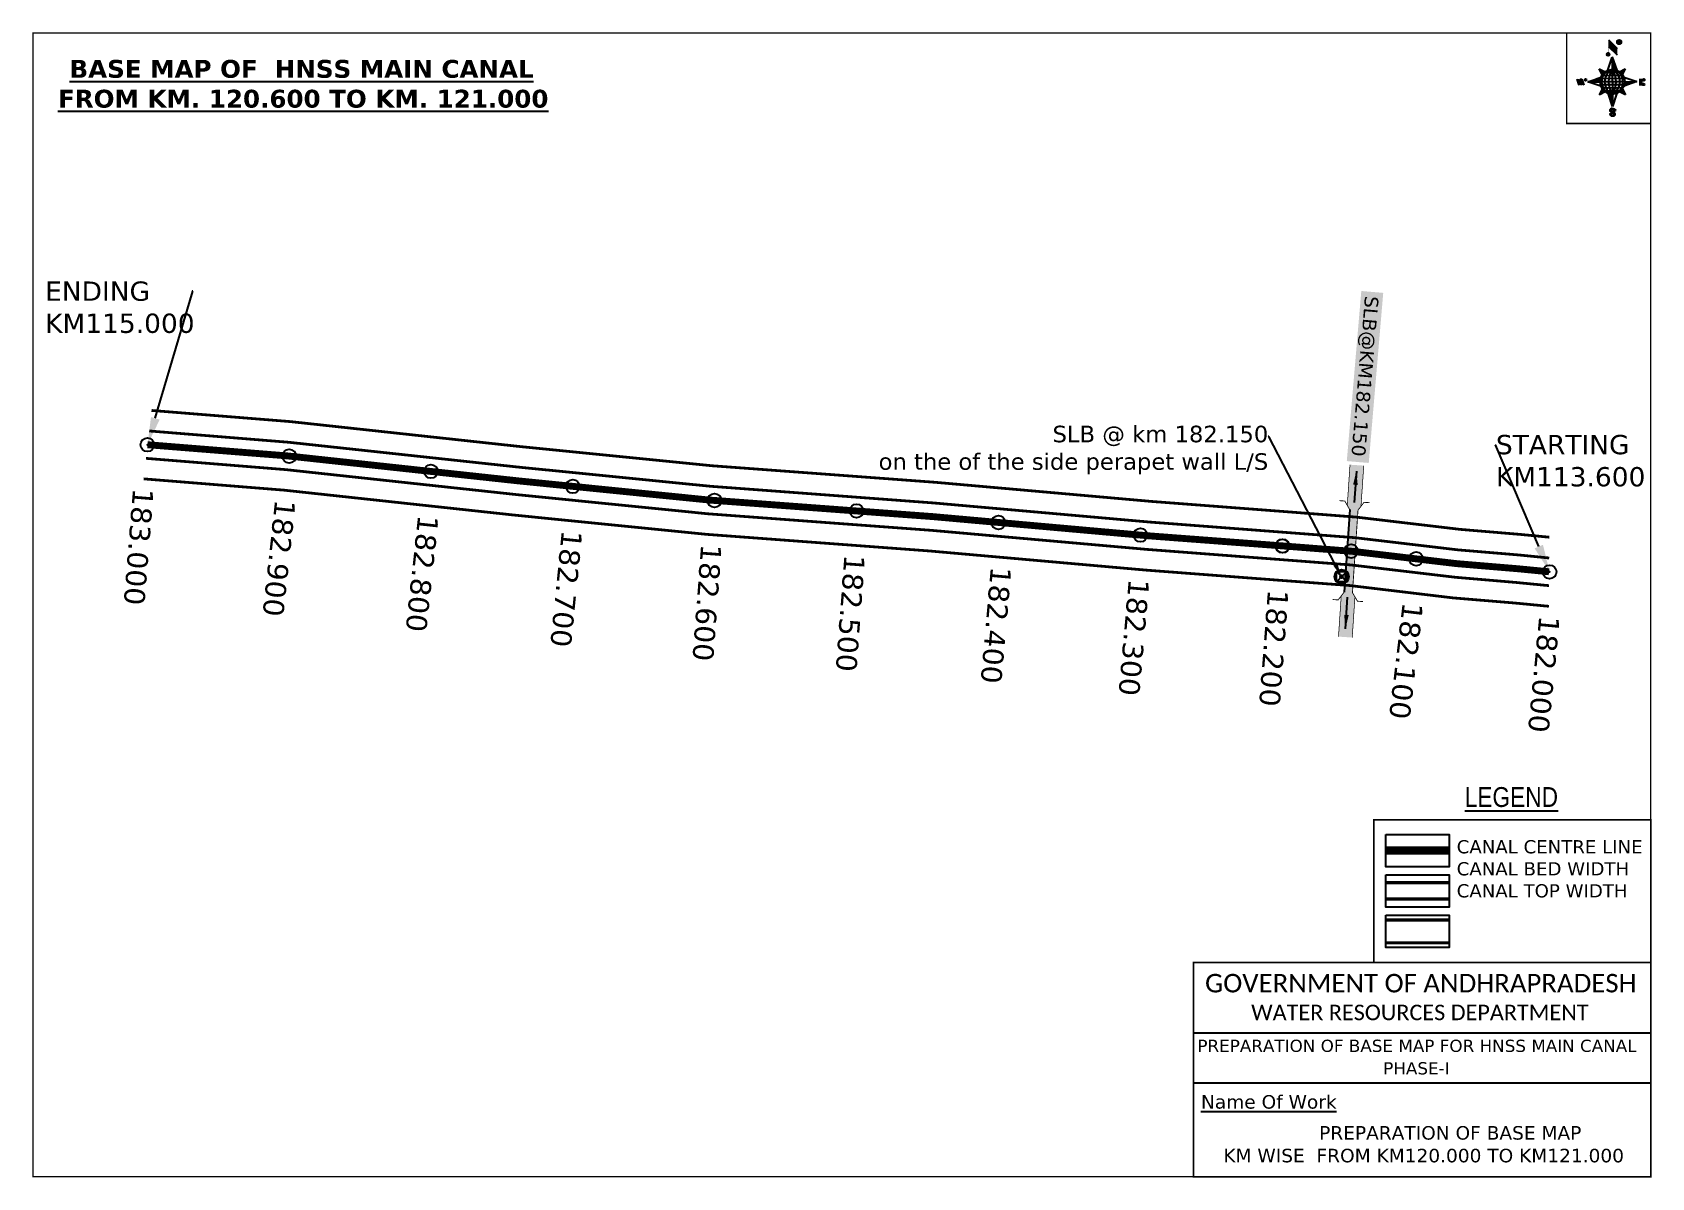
# Model space of a CAD drawing. Header units: inches. Extents: x 748637 to 749813, y 1653800 to 1654633.
import ezdxf
from ezdxf import colors
from ezdxf.entities.mleader import LeaderData, LeaderLine
from ezdxf.enums import TextEntityAlignment as Align
from ezdxf.math import Vec2, Vec3

# ---------------------------------------------------------------- set-up
doc = ezdxf.new("R2010")
doc.units = ezdxf.units.IN
doc.header["$MEASUREMENT"] = 0
doc.header["$PDMODE"] = 32
doc.header["$PDSIZE"] = 10
doc.linetypes.add('ACAD_ISO02W100', pattern=[15, 12, -3])
doc.linetypes.add('HIDDEN2', pattern=[0.1875, 0.125, -0.0625])
for name, color, linetype in [('AQUADUCT', 1, 'Continuous'), ('bord', 1, 'Continuous'), ('CANAL1', 1, 'Continuous'), ('CSMark', 72, 'Continuous'), ('DCBMS', 232, 'Continuous'), ('PAGE', 7, 'Continuous'), ('STRUCTURE', 5, 'Continuous'), ('TEXT', 7, 'Continuous')]:
    doc.layers.add(name, color=color, linetype=linetype)
doc.styles.add('ARIALN', font='ARIALN_1.TTF')
doc.styles.get("Standard").update_dxf_attribs({"font": 'verdana_0.ttf'})
doc.dimstyles.get("Standard").update_dxf_attribs({"dimtxt": 0.18, "dimasz": 0.18, "dimexe": 0.18, "dimexo": 0.0625, "dimgap": 0.09, "dimtad": 0, "dimtih": 1, "dimtoh": 1, "dimdec": 4, "dimzin": 0, "dimdsep": 46, "dimtxsty": 'Standard', "dimcen": 0.09, "dimadec": 0, "dimazin": 0, "dimtfac": 1, "dimtdec": 4, "dimtofl": 0, "dimtmove": 0, "dimatfit": 3, "dimfxl": 0, "dimtolj": 1, "dimtzin": 0, "dimarcsym": 0})
pattern_1 = [(267.297113149, (-8720374.938, 50637915.138), (10.5367255337, -0.497431438), [])]
pattern_2 = [(357.297113149, (-8720374.938, 50637915.138), (0.497431438, 10.5367255337), [])]

# ---------------------------------------------------------------- blocks, each defined once
blk = doc.blocks.new('DCBM')
at = {"layer": 'DCBMS'}
h = blk.add_hatch(color=132, dxfattribs=at)
h.paths.add_polyline_path([(3.7, 3.7, 0.414214), (-3.7, 3.7)])
h.paths.add_polyline_path([(3.7, 3.7), (3.7, -3.7, 0.198912), (5.2, 0, 0.198912)])
h.paths.add_polyline_path([(-3.7, -3.7, 0.414214), (3.7, -3.7)])
h.paths.add_polyline_path([(-3.7, 3.7, 0.198912), (-5.2, 0, 0.198912), (-3.7, -3.7)])
at = {"layer": 'DCBMS', "color": 0}
blk.add_lwpolyline([(-3.7, 3.7), (3.7, 3.7), (3.7, -3.7), (-3.7, -3.7)], close=True, dxfattribs=at)
for points in [[(-3.7, 3.7), (3.7, -3.7)], [(3.7, 3.7), (-3.7, -3.7)]]:
    blk.add_lwpolyline(points, dxfattribs=at)
for radius in [5.21, 1.05]:
    blk.add_circle((0, 0), radius, dxfattribs=at)
blk = doc.blocks.new('*X16')
at = {"color": 0, "linetype": 'Continuous'}
for p, q in [((6321.6, 240.5), (6322.3, 241.2)), ((6321.6, 240.3), (6322.3, 241)), ((6321.6, 240.1), (6322.3, 240.8)), ((6321.6, 239.9), (6322.4, 240.7)), ((6321.6, 239.8), (6322.4, 240.6)), ((6321.6, 239.6), (6322.5, 240.5)), ((6321.6, 239.4), (6322.5, 240.3)), ((6321.6, 239.2), (6322.6, 240.2)), ((6321.7, 239.1), (6322.6, 240.1)), ((6321.8, 240.8), (6322.4, 241.4)), ((6321.8, 239), (6322.7, 240)), ((6321.8, 239), (6322.8, 239.9)), ((6321.9, 238.9), (6322.9, 239.8)), ((6322, 238.8), (6323, 239.7)), ((6322.1, 241.3), (6322.4, 241.6)), ((6322.1, 238.7), (6323.1, 239.6)), ((6322.2, 238.6), (6323.1, 239.6)), ((6322.3, 238.5), (6323.2, 239.5)), ((6322.4, 238.5), (6323.3, 239.4)), ((6322.5, 238.4), (6323.4, 239.3)), ((6322.7, 238.4), (6323.6, 239.3)), ((6322.8, 238.3), (6323.7, 239.2)), ((6322.9, 238.3), (6323.8, 239.1)), ((6323.1, 238.2), (6323.9, 239.1)), ((6323.2, 238.2), (6324, 239)), ((6323.3, 238.2), (6324.2, 239)), ((6323.5, 238.1), (6324.3, 238.9)), ((6323.7, 238.1), (6324.4, 238.9)), ((6323.8, 238.1), (6324.6, 238.8)), ((6324.1, 238.2), (6324.7, 238.8)), ((6324.3, 238.3), (6324.9, 238.8)), ((6324.6, 238.3), (6325.1, 238.8)), ((6324.8, 238.4), (6325.2, 238.8)), ((6325.1, 238.5), (6325.4, 238.8)), ((6325.4, 238.6), (6325.6, 238.8))]:
    blk.add_line(p, q, dxfattribs=at)
blk = doc.blocks.new('*X15')
at = {"color": 0, "linetype": 'Continuous'}
for p, q in [((6324.4, 240.3), (6324.5, 240.4)), ((6324.6, 240.3), (6324.8, 240.5)), ((6324.7, 240.2), (6325, 240.5)), ((6324.8, 240.2), (6325.2, 240.6)), ((6325, 240.1), (6325.5, 240.6)), ((6325.1, 240.1), (6325.6, 240.6)), ((6325.2, 240), (6325.8, 240.6)), ((6325.3, 240), (6326, 240.6)), ((6325.4, 239.9), (6326.1, 240.6)), ((6325.5, 239.8), (6326.2, 240.5)), ((6325.6, 239.8), (6326.3, 240.5)), ((6325.7, 239.7), (6326.5, 240.4)), ((6325.9, 239.6), (6326.6, 240.3)), ((6326, 239.5), (6326.7, 240.3)), ((6326, 239.4), (6326.8, 240.2)), ((6326.1, 239.3), (6327, 240.2)), ((6326.2, 239.3), (6327.1, 240.1)), ((6326.3, 239.2), (6327.1, 240)), ((6326.4, 239.1), (6327.2, 239.9)), ((6326.5, 239), (6327.3, 239.8)), ((6326.5, 238.9), (6327.4, 239.7)), ((6326.6, 238.8), (6327.5, 239.6)), ((6326.7, 238.7), (6327.5, 239.5)), ((6326.8, 238.6), (6327.6, 239.4)), ((6326.8, 238.5), (6327.7, 239.3)), ((6326.8, 236.5), (6327.4, 237)), ((6326.9, 238.3), (6327.8, 239.2)), ((6326.9, 238.2), (6327.9, 239.1)), ((6326.9, 236.8), (6327.6, 237.4)), ((6327, 238.1), (6327.8, 239)), ((6327, 237.9), (6327.8, 238.8)), ((6327, 237.8), (6327.8, 238.6)), ((6327, 237.6), (6327.8, 238.4)), ((6327, 237.4), (6327.8, 238.2)), ((6327, 237.3), (6327.8, 238)), ((6327, 237.1), (6327.8, 237.9))]:
    blk.add_line(p, q, dxfattribs=at)
blk = doc.blocks.new('H')
at = {"layer": 'bord', "extrusion": (0.000427885, 0.004792, 0.999988)}
h = blk.add_hatch(dxfattribs=at)
h.set_pattern_fill('LINE', color=8, scale=84.387686, angle=-2.7029, style=0)
h.set_pattern_definition(pattern_2)
h.paths.add_polyline_path([(-492, 786, -0.090992), (-448, 775), (-486, 912)])
h = blk.add_hatch(dxfattribs=at)
h.set_pattern_fill('LINE', color=8, scale=84.387686, angle=-92.7029, style=0)
h.set_pattern_definition(pattern_1)
h.paths.add_polyline_path([(-625, 665, -0.090992), (-615, 710), (-751, 671)])
h = blk.add_hatch(dxfattribs=at)
h.set_pattern_fill('LINE', color=8, scale=84.387686, angle=-2.7029, style=0)
h.set_pattern_definition(pattern_2)
h.paths.add_polyline_path([(-504, 533, -0.090992), (-549, 543), (-510, 406)])
h = blk.add_hatch(dxfattribs=at)
h.set_pattern_fill('LINE', color=8, scale=84.387686, angle=-92.7029, style=0)
h.set_pattern_definition(pattern_1)
h.paths.add_polyline_path([(-246, 647), (-372, 653, -0.090992), (-382, 609)])
for p, q in [((-519, 1020, -1217), (-435, 927, -1216)), ((-516, 1087, -1217), (-432, 994, -1217)), ((-538, 774, -1216), (-487, 906, -1216)), ((-487, 906, -1216), (-493, 780, -1216)), ((-487, 906, -1216), (-448, 769, -1216)), ((-865, 701, -1215), (-847, 638, -1215)), ((-847, 700, -1215), (-829, 637, -1215)), ((-829, 699, -1215), (-811, 636, -1215)), ((-829, 699, -1215), (-811, 698, -1215)), ((-811, 698, -1215), (-794, 635, -1215)), ((-752, 665, -1215), (-615, 704, -1215)), ((-627, 794, -1216), (-567, 760, -1216)), ((-627, 794, -1216), (-584, 747, -1215)), ((-599, 731, -1215), (-627, 794, -1216)), ((-421, 753, -1216), (-359, 781, -1216)), ((-359, 781, -1216), (-405, 739, -1216)), ((-359, 781, -1216), (-392, 721, -1215)), ((-379, 693, -1215), (-246, 641, -1215)), ((-213, 669, -1215), (-217, 601, -1215)), ((-752, 665, -1215), (-625, 659, -1215)), ((-619, 614, -1215), (-752, 665, -1215)), ((-639, 526, -1214), (-606, 585, -1215)), ((-639, 526, -1214), (-593, 568, -1215)), ((-577, 553, -1215), (-639, 526, -1214)), ((-511, 400, -1214), (-549, 537, -1214)), ((-460, 533, -1215), (-511, 400, -1214)), ((-505, 527, -1214), (-511, 400, -1214)), ((-371, 513, -1214), (-431, 546, -1215)), ((-371, 513, -1214), (-414, 560, -1215)), ((-399, 576, -1215), (-371, 513, -1214)), ((-246, 641, -1215), (-383, 603, -1215)), ((-373, 647, -1215), (-246, 641, -1215)), ((-197, 600, -1215), (-194, 668, -1215))]:
    blk.add_line(p, q, dxfattribs=at)
at = {"layer": 'bord', "color": 8, "linetype": 'ByBlock', "extrusion": (0.000427885, 0.004792, 0.999988)}
for p, q in [((-375, 679, -1215), (-620, 691, -1215)), ((-386, 711, -1215), (-605, 722, -1215)), ((-411, 744, -1216), (-578, 752, -1216)), ((-493, 780, -1216), (-505, 527, -1214)), ((-373, 647, -1215), (-625, 659, -1215)), ((-378, 616, -1215), (-623, 628, -1215)), ((-392, 585, -1215), (-611, 595, -1215)), ((-420, 555, -1215), (-587, 562, -1215))]:
    blk.add_line(p, q, dxfattribs=at)
at = {"layer": 'bord', "extrusion": (0.000427885, 0.004792, 0.999988), "elevation": -1212}
for points, const_width in [([(-522, 960), (-516, 1093)], 1.61), ([(-434, 933), (-428, 1066)], 1.61), ([(-870, 707), (-846, 706)], 0.642), ([(-829, 643), (-821, 678)], 0.642), ([(-793, 641), (-782, 694)], 0.642), ([(-223, 676), (-174, 673)], 0.706), ([(-829, 643), (-855, 644)], 0.642), ([(-811, 642), (-784, 641)], 0.642), ([(-177, 605), (-226, 607)], 0.706), ([(-195, 645), (-185, 644)], 0.706)]:
    blk.add_lwpolyline(points, dxfattribs=dict(at, const_width=const_width))
for points, const_width in [([(-414, 1073, 1), (-398, 1058, 1)], 22.3), ([(-530, 950, 1), (-520, 939, 1)], 14.8), ([(-776, 697, 1), (-769, 690, 1)], 8.9), ([(-180, 618, 1), (-173, 611, 1)], 9.79), ([(-178, 667, 1), (-171, 660, 1)], 9.79), ([(-490, 362, 1), (-498, 369, 1)], 11.1), ([(-525, 322, 1), (-533, 329, 1)], 11.1)]:
    blk.add_lwpolyline(points, format="xyb", close=True, dxfattribs=dict(at, const_width=const_width))
for points in [[(-537, 317), (-531, 310), (-520, 307), (-505, 307), (-494, 310), (-486, 318), (-487, 326), (-491, 333), (-494, 336), (-503, 341), (-522, 347), (-530, 352), (-534, 355), (-537, 363), (-537, 373), (-530, 381), (-520, 384), (-504, 384), (-493, 380), (-487, 373)], [(-522, 348), (-526, 354), (-528, 361), (-528, 371), (-526, 375), (-521, 381), (-515, 384)], [(-505, 307), (-499, 312), (-497, 319), (-497, 327), (-501, 335), (-509, 343)]]:
    blk.add_lwpolyline(points, dxfattribs=at)
at = {"layer": 'bord', "extrusion": (0.000427885, 0.004792, 0.999988)}
for centre, radius in [((-406, 1065, -1212), 22.3), ((-525, 944, -1212), 14.8), ((-773, 694, -1212), 8.9), ((-498, 659, -1212), 127), ((-177, 615, -1212), 9.79), ((-174, 663, -1212), 9.79), ((-494, 365, -1212), 11.1), ((-529, 325, -1212), 11.1)]:
    blk.add_circle(centre, radius, dxfattribs=at)
at = {"layer": 'bord', "color": 8, "linetype": 'ByBlock', "extrusion": (0.000427885, 0.004792, 0.999988)}
for centre, radius, start, end in [((-482, 658, -1212), 128, 94.9254, 259.6691), ((-437, 656, -1212), 141, 113.2864, 241.308), ((-316, 651, -1212), 222, 142.5892, 212.0053), ((-560, 662, -1212), 141, 293.2864, 61.308), ((-681, 668, -1212), 222, 322.5892, 32.0053), ((-515, 660, -1212), 128, 274.9254, 79.6691)]:
    blk.add_arc(centre, radius, start, end, dxfattribs=at)
at = {"layer": 'bord', "extrusion": (0.000427885, 0.004792, 0.999988)}
for points in [[(-516, 1093, -1212), (-431, 1000, -1212), (-519, 1026, -1212), (-434, 933, -1212)], [(-864, 707, -1212), (-846, 706, -1212), (-846, 644, -1212), (-829, 643, -1212)], [(-829, 705, -1212), (-811, 704, -1212), (-811, 642, -1212), (-793, 641, -1212)], [(-193, 674, -1212), (-197, 606, -1212), (-213, 675, -1212), (-216, 607, -1212)]]:
    blk.add_solid(points, dxfattribs=at)
at = {"layer": 'bord', "extrusion": (0.000427885, 0.004792, 0.999988), "xscale": 7.977342409717546, "yscale": 7.977342408231451, "zscale": 7.977342408476333, "rotation": 138.0840426661453}
for name, p in [('*X15', (38301, -31929, -1212)), ('*X16', (38314, -31951, -1212))]:
    blk.add_blockref(name, p, dxfattribs=at)
blk = doc.blocks.new('SLB')
at = {"layer": 'STRUCTURE'}
h = blk.add_hatch(dxfattribs=at)
h.set_pattern_fill('DOTS', color=6, scale=20, angle=320.3722, style=0)
h.set_pattern_definition([(320.372247934, (-159.4327, -72.9564), (1.2786241598, 0.5641323054), [0, -1.25])])
h.paths.add_polyline_path([(769699.5, 1706871.1), (769699.5, 1706861.1), (769729.1, 1706861.1), (769732.1, 1706863.1), (769792.1, 1706863.1), (769795.1, 1706861.1), (769824.7, 1706861.1), (769824.7, 1706871.1), (769795.1, 1706871.1), (769792.1, 1706869.1), (769732.1, 1706869.1), (769729.1, 1706871.1)])
at = {"layer": 'STRUCTURE', "color": 6, "linetype": 'ACAD_ISO02W100', "ltscale": 0.5, "const_width": 0.5}
for points in [[(769699.5, 1706871.1), (769729.1, 1706871.1)], [(769795.1, 1706871.1), (769824.7, 1706871.1)], [(769699.5, 1706861.1), (769729.1, 1706861.1)], [(769795.1, 1706861.1), (769824.7, 1706861.1)]]:
    blk.add_lwpolyline(points, dxfattribs=at)
at = {"layer": 'STRUCTURE', "color": 6, "const_width": 0.628}
for points in [[(769726.1, 1706877.1), (769726.1, 1706873.1), (769732.1, 1706869.1), (769792.1, 1706869.1), (769798.1, 1706873.1), (769798.1, 1706877.1)], [(769726.1, 1706855.1), (769726.1, 1706859.1), (769732.1, 1706863.1), (769792.1, 1706863.1), (769798.1, 1706859.1), (769798.1, 1706855.1)]]:
    blk.add_lwpolyline(points, dxfattribs=at)
at = {"layer": 'STRUCTURE', "color": 6}
blk.add_lwpolyline([(769732.1, 1706863.1), (769792.1, 1706863.1)], dxfattribs=at)
blk.add_lwpolyline([(769732.1, 1706863.1), (769792.1, 1706863.1)], dxfattribs=at)
at = {"layer": 'STRUCTURE', "color": 0}
blk.add_circle((769762.1, 1706866.1), 1.24, dxfattribs=at)
for points in [[(769703.8, 1706866), (769726.7, 1706866)], [(769818.6, 1706865.8), (769795.7, 1706865.8)]]:
    blk.add_leader(points, dimstyle='Standard', override={"dimasz": 10, "dimgap": 0.09, "dimtad": 0}, dxfattribs=at)

msp = doc.modelspace()

# ---------------------------------------------------------------- linework, layer by layer
at = {"color": 3}
for p in [(748720.4, 1654332.9), (748823.5, 1654324.6), (748926.4, 1654313.5), (749029.4, 1654302.6), (749132.4, 1654292.4), (749235.6, 1654284.8), (749338.7, 1654276.4), (749441.8, 1654267.3), (749545, 1654259.4), (749545.1, 1654259.3), (749642.1, 1654250), (749739.1, 1654240.5)]:
    msp.add_point(p, dxfattribs=at)
at = {"layer": 'CANAL1', "color": 200, "const_width": 2}
for points in [[(749738.9, 1654265.7), (749718.2, 1654267.7), (749674.1, 1654271.4), (749598.7, 1654280.3), (749546.9, 1654284.3), (749449.9, 1654291.7), (749292.8, 1654305.6), (749130.9, 1654317.6), (748992.8, 1654331.4), (748824.3, 1654349.7), (748723.4, 1654357.8)], [(749738.6, 1654215.5), (749713.7, 1654217.9), (749669.1, 1654221.6), (749593.9, 1654230.6), (749543.1, 1654234.4), (749445.8, 1654241.8), (749288.7, 1654255.7), (749126.5, 1654267.8), (748987.7, 1654281.7), (748819.6, 1654299.9), (748717.7, 1654308.1)]]:
    msp.add_lwpolyline(points, dxfattribs=at)
at = {"layer": 'CANAL1', "color": 5, "const_width": 2}
for points in [[(749738.8, 1654250.6), (749716.8, 1654252.8), (749672.6, 1654256.5), (749597.3, 1654265.4), (749545.8, 1654269.3), (749448.7, 1654276.7), (749291.5, 1654290.6), (749129.6, 1654302.7), (748991.3, 1654316.5), (748822.9, 1654334.7), (748721.7, 1654342.9)], [(748719.4, 1654323), (748821, 1654314.8), (748989.2, 1654296.6), (749127.8, 1654282.7), (749289.9, 1654270.7), (749447.1, 1654256.8), (749544.3, 1654249.4), (749595.3, 1654245.5), (749670.6, 1654236.6), (749715, 1654232.8), (749738.7, 1654230.5)]]:
    msp.add_lwpolyline(points, dxfattribs=at)
at = {"layer": 'CANAL1', "color": 1, "linetype": 'HIDDEN2', "ltscale": 100, "const_width": 5}
msp.add_lwpolyline([(749738.7, 1654240.6), (749715.9, 1654242.8), (749671.6, 1654246.5), (749596.3, 1654255.4), (749545, 1654259.4), (749447.9, 1654266.7), (749290.7, 1654280.7), (749128.7, 1654292.7), (748990.2, 1654306.6), (748822, 1654324.8), (748720.5, 1654332.9)], dxfattribs=at)
at = {"layer": 'CANAL1', "color": 1, "linetype": 'HIDDEN2', "ltscale": 100, "const_width": 6, "elevation": -0.4}
msp.add_lwpolyline([(749666.2, 1654038), (749620.1, 1654038)], dxfattribs=at)
at = {"layer": 'CANAL1', "color": 5, "const_width": 2.4, "elevation": -0.4}
for points in [[(749666.2, 1654014.8), (749620.1, 1654014.8)], [(749666.2, 1654002.8), (749620.1, 1654002.8)]]:
    msp.add_lwpolyline(points, dxfattribs=at)
at = {"layer": 'CANAL1', "color": 200, "const_width": 2.4, "elevation": -0.4}
for points in [[(749666.2, 1653987.5), (749620.1, 1653987.5)], [(749666.2, 1653971), (749620.1, 1653971)]]:
    msp.add_lwpolyline(points, dxfattribs=at)
at = {"layer": 'DCBMS', "color": 132, "true_color": 0x00d1bf}
msp.add_point((749588, 1654237, 472.3), dxfattribs=at)
at = {"layer": 'PAGE', "const_width": 1}
msp.add_lwpolyline([(748637.3, 1653801), (749812.6, 1653801), (749812.6, 1654632), (748637.3, 1654632), (748637.3, 1653801)], dxfattribs=at)
at = {"layer": 'PAGE'}
for points, const_width in [([(749812.6, 1654632), (749751.5, 1654632), (749751.5, 1654566.3), (749812.6, 1654566.3)], 1), ([(749812.6, 1653956.6), (749611.3, 1653956.6), (749611.3, 1654060.4), (749812.6, 1654060.4)], 1.2), ([(749480.5, 1653956.6), (749812.6, 1653956.6), (749812.6, 1653801), (749480.5, 1653801)], 1.2)]:
    msp.add_lwpolyline(points, close=True, dxfattribs=dict(at, const_width=const_width))
at = {"layer": 'PAGE', "elevation": -0.4}
for points in [[(749620.1, 1654049.8), (749666.2, 1654049.8), (749666.2, 1654026.3), (749620.1, 1654026.3)], [(749620.1, 1654020.5), (749666.2, 1654020.5), (749666.2, 1653997), (749620.1, 1653997)], [(749620.1, 1653991.2), (749666.2, 1653991.2), (749666.2, 1653967.7), (749620.1, 1653967.7)]]:
    msp.add_lwpolyline(points, close=True, dxfattribs=at)
at = {"layer": 'PAGE'}
for points in [[(749480.5, 1653905.7), (749812.6, 1653905.7)], [(749480.5, 1653869.3), (749812.6, 1653869.3)]]:
    msp.add_lwpolyline(points, dxfattribs=at)
at = {"layer": 'STRUCTURE', "color": 0}
msp.add_point((749594.9, 1654255.6), dxfattribs=at)

# ---------------------------------------------------------------- block references
at = {"layer": 'AQUADUCT', "color": 1, "xscale": 0.0703495379661093, "yscale": 0.07034953800030053, "zscale": 0.07034953795990817, "rotation": 3.078330607406165}
msp.add_blockref('H', (749822.2, 1654552.6, 85.4), dxfattribs=at)
at = {"layer": 'DCBMS', "color": 132, "true_color": 0x00d1bf}
msp.add_blockref('DCBM', (749588, 1654237, 472.3), dxfattribs=at)
at = {"layer": 'STRUCTURE', "color": 0, "rotation": 266.1689574094295}
msp.add_blockref('SLB', (-902025.8, 2536341), dxfattribs=at)

# ---------------------------------------------------------------- texts
at = {"layer": 'CSMark', "color": 1}
for s, rotation, p in [('183.000', 265.4077, (748717.5, 1654301.1)), ('182.900', 263.8202, (748820.7, 1654292.7)), ('182.800', 263.8202, (748924.6, 1654281.5)), ('182.700', 264.2893, (749029, 1654270.5)), ('182.600', 265.7439, (749130.2, 1654260.5)), ('182.500', 265.7439, (749234.3, 1654252.8)), ('182.400', 264.9428, (749340.7, 1654244.1)), ('182.300', 264.9428, (749440.9, 1654235.2)), ('182.200', 265.6476, (749542, 1654227.5)), ('182.100', 263.2331, (749639.9, 1654218)), ('182.000', 264.4456, (749739.1, 1654208.4))]:
    msp.add_text(s, height=15, rotation=rotation, dxfattribs=at).set_placement(p, align=Align.MIDDLE_LEFT)
at = {"layer": 'PAGE', "extrusion": (0.000201441, 0.004807, 0.999988), "style": 'ARIALN'}
msp.add_text('%%ULEGEND', height=14.4, rotation=359.9999, dxfattribs=at).set_placement((749711.3, 1654057.1, 8101.9), align=Align.MIDDLE)
at = {"layer": 'PAGE', "extrusion": (0.000201441, 0.004807, 0.999988)}
for s, height, p in [('PREPARATION OF BASE MAP FOR HNSS MAIN CANAL', 8.878, (749483.2, 1653871.9, 8100.9)), ('%%UName Of Work', 9.822, (749485.8, 1653830.7, 8099.6))]:
    msp.add_text(s, height=height, rotation=359.9999, dxfattribs=at).set_placement(p)
for s, height, p in [('PHASE-I', 8.88, (749642.3, 1653860, 8100.9)), ('PREPARATION OF BASE MAP', 9.822, (749666.9, 1653813.1, 8099.7)), ('KM WISE  FROM KM120.000 TO KM121.000', 9.822, (749647.6, 1653796.6, 8099.7))]:
    msp.add_text(s, height=height, rotation=359.9999, dxfattribs=at).set_placement(p, align=Align.MIDDLE_CENTER)
at = {"layer": 'PAGE', "extrusion": (0.000201441, 0.004807, 0.999988), "attachment_point": 1, "text_direction": (1, -1e-06, -0.000201)}
for s, insert, char_height, width in [('CANAL CENTRE LINE CANAL BED WIDTH {\\H2.3741x; }CANAL TOP WIDTH{\\H1.9188x; }', (749671.6, 1654045.6, -0.4), 9.6, 168.926), ('\\pi3.5885;{\\fCalibri|b0|i0|c0|p34;\\H1.3333x;GOVERNMENT OF ANDHRAPRADESH\\P\\pi37.073;\\H0.83998x;WATER RESOURCES DEPARTMENT}', (749485.2, 1653948.4, -1.3), 10.059, 321.276)]:
    msp.add_mtext(s, dxfattribs=dict(at, insert=insert, char_height=char_height, width=width))
at = {"layer": 'STRUCTURE', "color": 5, "insert": (749615, 1654440.5), "char_height": 10, "width": 118.025, "attachment_point": 1, "rotation": 265.1279, "bg_fill": 1, "box_fill_scale": 1.3, "bg_fill_color": 7, "bg_fill_true_color": 16777215, "bg_fill_transparency": 4390977}
msp.add_mtext('SLB@KM182.150', dxfattribs=at)
at = {"layer": 'TEXT', "color": 1, "insert": (748642, 1654612.5), "char_height": 13, "width": 379.826, "attachment_point": 1}
msp.add_mtext('\\pi21.755;{\\fVerdana|b1|i0|c0|p34;\\LBASE MAP OF  HNSS MAIN CANAL \\P\\pi13.452;FROM KM. 120.600 TO KM. 121.000}', dxfattribs=at)

# ---------------------------------------------------------------- leaders
at = {"layer": 'DCBMS', "color": 5}
ml = msp.add_multileader_mtext('Standard', dxfattribs=at)
ml.set_content('ENDING \\PKM115.000', color=5)
ml.set_leader_properties()
ml.build(insert=Vec2(0, 0))
ml.multileader.update_dxf_attribs({"dogleg_length": 0.36, "arrow_head_size": 20})
ctx = ml.context
ctx.base_point, ctx.char_height, ctx.arrow_head_size, ctx.landing_gap_size, ctx.plane_origin = Vec3(748646, 1654444.4), 14, 20, 0.09, Vec3(748849.4, 1653892)
notes = []
notes.append((ctx, [(0, (1, 1, 0), (748753.4, 1654444.4), (-1, 0), 0.36, [(0, [(748720.5, 1654332.9)], 0, [])])]))
ctx.mtext.insert, ctx.mtext.width, ctx.mtext.flow_direction = Vec3(748646.1, 1654451.5), 108.896, 5
at = {"layer": 'DCBMS', "color": 132, "true_color": 0x00d1bf}
ml = msp.add_multileader_mtext('Standard', dxfattribs=at)
ml.set_content('SLB @ km 182.150\\Pon the of the side perapet wall L/S', color=(0, 209, 191))
ml.set_leader_properties()
ml.build(insert=Vec2(0, 0))
ml.multileader.update_dxf_attribs({"dogleg_length": 0.36, "arrow_head_size": 10})
ctx = ml.context
ctx.base_point, ctx.char_height, ctx.arrow_head_size, ctx.landing_gap_size, ctx.plane_origin = Vec3(749248.6, 1654339, 472.3), 12, 10, 0.09, Vec3(749588, 1654237, 472.3)
ctx.text_align_type = 2
notes.append((ctx, [(1, (1, 1, 0), (749535.1, 1654339, 472.3), (-1, 0), 0.36, [(0, [(749588, 1654237, 472.3)], 0, [])])]))
ctx.mtext.insert, ctx.mtext.alignment, ctx.mtext.flow_direction = Vec3(749534.7, 1654346.7, 472.3), 3, 5
at = {"layer": 'DCBMS', "color": 5}
ml = msp.add_multileader_mtext('Standard', dxfattribs=at)
ml.set_content('STARTING\\PKM113.600', color=5)
ml.set_leader_properties()
ml.build(insert=Vec2(0, 0))
ml.multileader.update_dxf_attribs({"dogleg_length": 0.36, "arrow_head_size": 20})
ctx = ml.context
ctx.base_point, ctx.char_height, ctx.arrow_head_size, ctx.landing_gap_size, ctx.plane_origin = Vec3(749700, 1654332.9), 14, 20, 0.09, Vec3(749820, 1654508.7)
notes.append((ctx, [(1, (1, 1, 0), (749699.7, 1654332.9), (1, 0), 0.36, [(0, [(749739.1, 1654240.5)], 0, [])])]))
ctx.mtext.insert, ctx.mtext.flow_direction = Vec3(749700.1, 1654340), 5
for ctx, leaders in notes:
    for number, flags, end, landing, length, lines in leaders:
        leader = LeaderData()
        leader.index, (leader.has_last_leader_line, leader.has_dogleg_vector, leader.attachment_direction) = number, flags
        leader.last_leader_point, leader.dogleg_vector, leader.dogleg_length = Vec3(end), Vec3(landing), length
        for number, points, colour, breaks in lines:
            line = LeaderLine()
            line.index, line.vertices, line.color, line.breaks = number, Vec3.list(points), colors.encode_raw_color(colour), breaks
            leader.lines.append(line)
        ctx.leaders.append(leader)

doc.saveas('drawing.dxf')
